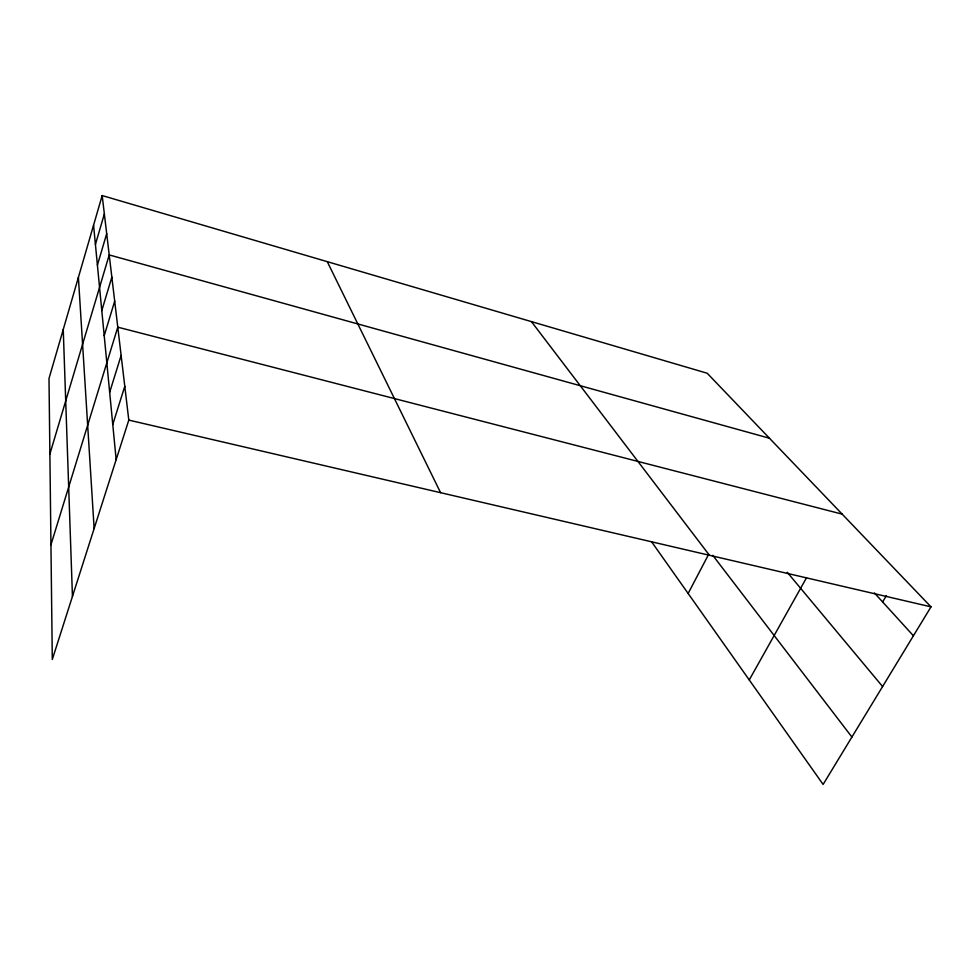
<?xml version="1.0" encoding="UTF-8"?>
<svg xmlns="http://www.w3.org/2000/svg" width="980" height="980" viewBox="0 0 980 980"><rect width="100%" height="100%" fill="white"/><g stroke="black" fill="none" stroke-linecap="round" stroke-linejoin="round"><path stroke-width="1.47" d="M102.177 195.559L49 378.513L52.295 659.491L128.797 420.102L102.177 195.559L707.192 373.233L931 606.853L823.114 784.441L651.92 542.234M95.415 244.473L104.358 213.946M97.412 265.139L106.698 233.681M49.882 454.059L109.221 254.923L769.484 438.244M101.785 310.611L111.855 277.144M104.211 335.687L114.697 301.154M50.948 544.782L117.784 327.173L842.188 514.145M109.662 392.343L121.128 355.446M112.761 424.487L124.791 386.304M688.132 593.476L708.601 554.423M749.259 679.936L806.503 577.796M882.625 601.965L886.41 595.546M128.797 420.102L931 606.853M874.43 592.961L913.421 635.787M787.246 572.271L882.588 686.539M712.754 555.305L851.902 737.058M531.43 321.612L709.434 555.268M327.271 261.66L440.584 492.683M93.566 225.216L116.154 459.657M78.4 277.389L94.141 528.538M63.247 329.488L72.447 596.416"/></g></svg>
